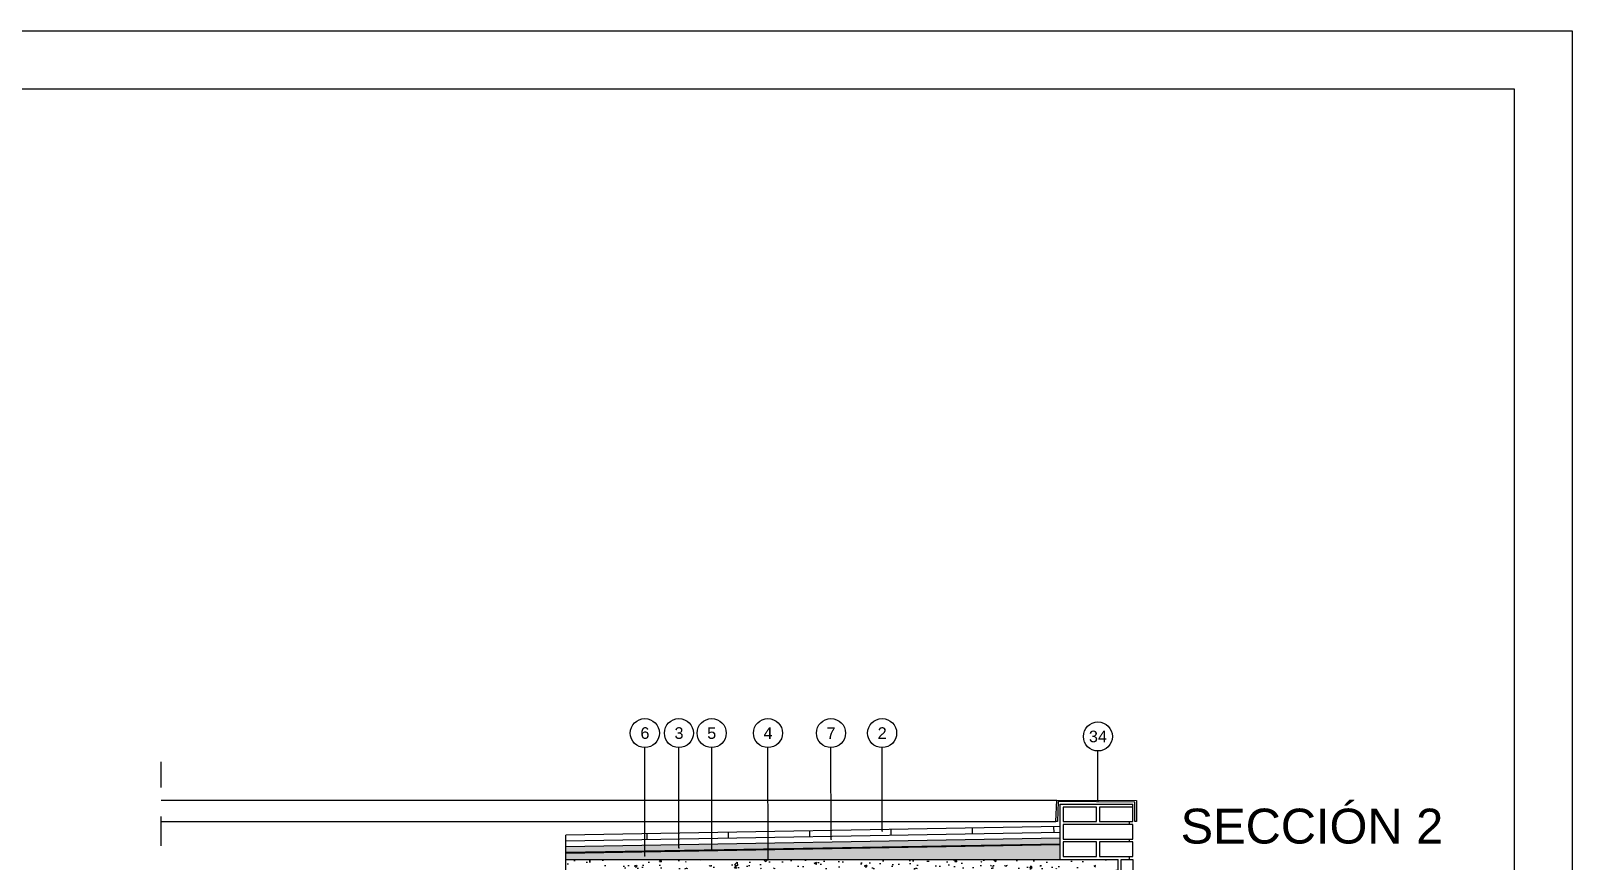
# Model space of a CAD drawing. Header units: millimetres. Extents: x 329.7 to 341.5, y 196.8 to 208.7.
# Drawn here: x 336.23 to 341.54, y 205.82 to 208.68 of the extents above; entities that cross this region are included whole.
import ezdxf
from ezdxf.enums import TextEntityAlignment as Align

# ---------------------------------------------------------------- set-up
doc = ezdxf.new("R2010")
doc.units = ezdxf.units.MM
for name, pattern in [('CYPELINEA', [0]), ('TRAZO_Y_PUNTO', [1, 0.5, -0.25, 0, -0.25]), ('TRAZOS', [0.75, 0.5, -0.25]), ('TRAZOS2', [9.525, 6.35, -3.175])]:
    doc.linetypes.add(name, pattern=pattern)
for name, color, linetype in [('0-CYPE2', 4, 'CYPELINEA'), ('001', 9, 'Continuous'), ('01', 9, 'Continuous'), ('013', 1, 'Continuous'), ('015', 1, 'Continuous'), ('07', 6, 'Continuous'), ('CIANO', 4, 'Continuous'), ('FINA', 3, 'Continuous'), ('MIA', 3, 'Continuous'), ('MUROS', 2, 'Continuous'), ('SECCION', 3, 'Continuous'), ('sombra', 9, 'Continuous')]:
    doc.layers.add(name, color=color, linetype=linetype)
doc.styles.add('romans', font='romans.shx')
doc.styles.add('SMALL', font='ARIAL.TTF', dxfattribs={"height": 0.1})
doc.dimstyles.new('20', dxfattribs={"dimscale": 0.02, "dimtxt": 2, "dimasz": 1, "dimexe": 1, "dimexo": 1, "dimgap": 1, "dimtad": 0, "dimtih": 1, "dimtoh": 1, "dimzin": 1, "dimdsep": 46, "dimtxsty": 'romans', "dimblk1": 'ARCHTICK', "dimblk2": 'DOTSMALL', "dimsah": 1, "dimcen": 0.5, "dimclrd": 1, "dimclre": 1, "dimclrt": 4, "dimadec": 0, "dimazin": 0, "dimtfac": 1, "dimtofl": 0, "dimtmove": 0, "dimatfit": 3, "dimldrblk": 'DOTSMALL', "dimfxl": 1, "dimtolj": 1, "dimtzin": 0, "dimarcsym": 0})

# ---------------------------------------------------------------- blocks, each defined once
blk = doc.blocks.new('_DOTSMALL')
at = {"color": 0, "linetype": 'ByBlock', "const_width": 0.5}
blk.add_lwpolyline([(-0.0625, 0, 1), (0.0625, 0, 1)], format="xyb", close=True, dxfattribs=at)

msp = doc.modelspace()

# ---------------------------------------------------------------- hatches: boundary and pattern name
at = {"layer": '001'}
h = msp.add_hatch(dxfattribs=at)
h.set_pattern_fill('AR-CONC', color=256, scale=0.0002, style=0)
h.set_pattern_definition([(50, (0, 0), (0.0364369338, -0.003187817), [0.00381, -0.04191]), (355, (0, 0), (-0.0070485652, 0.0382113286), [0.003048, -0.033528]), (100.451, (0.003036, -0.000266), (0.0293885003, 0.0350233376), [0.003238, -0.035618]), (46.1842, (0, 0.01016), (0.054215808, -0.0084084656), [0.005715, -0.062865]), (96.6356, (0.00452, 0.00946), (0.047480847, 0.049485111), [0.004857, -0.053427]), (351.184, (0, 0.01016), (0.047480921, 0.0494850236), [0.004572, -0.050292]), (21, (0.00508, 0.00762), (0.030322976, -0.0204531037), [0.00381, -0.04191]), (326, (0.00508, 0.00762), (0.0123604057, 0.0368375932), [0.003048, -0.033528]), (71.4514, (0.007607, 0.005916), (0.042683298, 0.0163845715), [0.003238, -0.035618]), (37.5, (0, 0), (0.00061772065, 0.01691100777), [0, -0.0331216, 0, -0.034036, 0, -0.033655]), (7.5, (0, 0), (0.0133639325, 0.020036115), [0, -0.0194056, 0, -0.0323596, 0, -0.012827]), (327.5, (-0.011328, 0), (0.02711811903, -0.0011457488), [0, -0.0127, 0, -0.039624, 0, -0.052578]), (317.5, (-0.016408, 0), (0.0296258363, 0.0050852982), [0, -0.01651, 0, -0.0263144, 0, -0.037338])])
h.paths.add_polyline_path([(339.7745, 205.875), (338.0745, 205.8454), (338.0745, 205.8254), (339.7745, 205.8254)])
at = {"layer": 'sombra'}
h = msp.add_hatch(dxfattribs=at)
h.set_pattern_fill('AR-SAND', color=256, scale=0.0003, style=0)
h.paths.add_polyline_path([(339.7745, 205.878), (339.7745, 205.898), (338.0745, 205.8684), (338.0745, 205.8484)])
at = {"layer": 'sombra', "linetype": 'Continuous', "ltscale": 0.07}
h = msp.add_hatch(dxfattribs=at)
h.set_pattern_fill('AR-CONC,_O', color=256, scale=0.012)
h.set_pattern_definition([(50, (-466.01069, -634.69205), (0.086071222, -0.007530256), [0.009, -0.099]), (355, (-466.01069, -634.69205), (-0.01665016, 0.090263056), [0.0072, -0.0792]), (100.4514, (-466.00352, -634.69268), (0.069421126, 0.082732745), [0.007648823, -0.0841370534]), (46.1842, (-466.01069, -634.66805), (0.128068926, -0.019862282), [0.0135, -0.1485]), (96.6356, (-466.00002, -634.6697), (0.112159525, 0.116894145), [0.011473235, -0.12620556]), (351.1842, (-466.01069, -634.66805), (0.112159433, 0.116894232), [0.0108, -0.1188]), (21, (-465.99869, -634.67405), (0.0716288463, -0.048314267), [0.009, -0.099]), (326, (-465.99869, -634.67405), (0.02919784, 0.0870180054), [0.0072, -0.0792]), (71.4514, (-465.99272, -634.67808), (0.1008267154, 0.0387036596), [0.007648823, -0.0841370534]), (37.5, (-466.01069, -634.69205), (0.0014591826, 0.0399472625), [0, -0.07824, 0, -0.0804, 0, -0.0795]), (7.5, (-466.01069, -634.69205), (0.0315683445, 0.0473294054), [0, -0.04584, 0, -0.07644, 0, -0.0303]), (327.5, (-466.03745, -634.69205), (0.0640586923, -0.0027065846), [0, -0.03, 0, -0.0936, 0, -0.1242]), (317.5, (-466.04945, -634.69205), (0.0699823403, 0.012012598), [0, -0.039, 0, -0.06216, 0, -0.0882])])
h.paths.add_polyline_path([(339.1316, 205.776), (338.9174, 205.776), (338.9799, 205.6718), (338.9799, 205.6177), (338.9575, 205.6177), (338.9575, 205.5754), (338.9611, 205.5754), (338.9611, 205.615), (338.985, 205.615), (339.0176, 205.7101, -0.81661), (339.0314, 205.7101), (339.064, 205.615), (339.0879, 205.615), (339.0879, 205.5754), (339.0915, 205.5754), (339.0915, 205.6177), (339.0837, 205.6177), (339.0691, 205.6177), (339.0691, 205.6718)], flags=17)
h.paths.add_polyline_path([(339.9745, 205.8254), (339.7345, 205.8254), (338.0745, 205.8254), (338.0745, 205.5754), (338.094, 205.5754, -1), (338.1038, 205.5754), (338.1432, 205.5754), (338.1611, 205.5754), (338.1611, 205.615), (338.185, 205.615), (338.2176, 205.7101, -0.81661), (338.2314, 205.7101), (338.264, 205.615), (338.2879, 205.615), (338.2879, 205.5754), (338.2915, 205.5754), (338.2915, 205.6177), (338.2691, 205.6177), (338.2691, 205.6718), (338.3316, 205.776), (338.1612, 205.776), (338.1612, 205.7797), (338.2172, 205.7797, -0.300077), (338.2153, 205.7826, -1), (338.2216, 205.7826, -0.300077), (338.2197, 205.7797), (338.2293, 205.7797, -0.300077), (338.2274, 205.7826, -1), (338.2337, 205.7826, -0.300077), (338.2318, 205.7797), (338.3635, 205.7797), (338.3635, 205.7754), (338.8898, 205.7754), (338.8898, 205.7797), (339.0172, 205.7797, -0.300077), (339.0153, 205.7826, -1), (339.0216, 205.7826, -0.300077), (339.0197, 205.7797), (339.0293, 205.7797, -0.300077), (339.0274, 205.7826, -1), (339.0337, 205.7826, -0.300077), (339.0318, 205.7797), (339.1635, 205.7797), (339.1635, 205.7754), (339.7178, 205.7754), (339.7799, 205.6718), (339.7799, 205.6177), (339.7575, 205.6177), (339.7575, 205.5754), (339.7611, 205.5754), (339.7611, 205.615), (339.785, 205.615), (339.8176, 205.7101, -0.81661), (339.8314, 205.7101), (339.864, 205.615), (339.8879, 205.615), (339.8879, 205.5754), (339.9745, 205.5754)])
h.paths.add_polyline_path([(338.4786, 205.787), (338.1616, 205.787), (338.1616, 205.7933), (339.8911, 205.7933), (339.8911, 205.787)], flags=16)
h.paths.add_polyline_path([(339.4424, 205.8054), (339.4424, 205.8154), (339.9465, 205.8154, -0.414214), (339.9645, 205.7974), (339.9645, 205.6084, -0.414214), (339.9465, 205.5904), (339.9145, 205.5904, -0.414214), (339.8965, 205.6084), (339.8965, 205.7974, -0.11565), (339.8983, 205.8054)], flags=16)
h.paths.add_polyline_path([(339.9225, 205.6084, -1), (339.9385, 205.6084, -1)], flags=0)
h.paths.add_polyline_path([(339.6875, 205.797, -1), (339.6938, 205.797, -1)], flags=16)
h.paths.add_polyline_path([(339.9225, 205.7974, -1), (339.9385, 205.7974, -1)], flags=0)
h.paths.add_polyline_path([(339.4444, 205.797, -1), (339.4507, 205.797, -1)], flags=16)
h.paths.add_polyline_path([(339.2013, 205.797, -1), (339.2076, 205.797, -1)], flags=16)
h.paths.add_polyline_path([(338.9581, 205.797, -1), (338.9645, 205.797, -1)], flags=16)
h.paths.add_polyline_path([(338.715, 205.797, -1), (338.7214, 205.797, -1)], flags=16)
h.paths.add_polyline_path([(338.6066, 205.8054), (338.1507, 205.8054, -0.11565), (338.1526, 205.7974), (338.1526, 205.6084, -0.414214), (338.1346, 205.5904), (338.1026, 205.5904, -0.414214), (338.0846, 205.6084), (338.0846, 205.7974, -0.414214), (338.1026, 205.8154), (338.6066, 205.8154)], flags=16)
h.paths.add_polyline_path([(338.4719, 205.797, -1), (338.4783, 205.797, -1)], flags=16)
h.paths.add_polyline_path([(338.2358, 205.797, -1), (338.2421, 205.797, -1)], flags=16)
h.paths.add_polyline_path([(338.1026, 205.6004, -0.414214), (338.0946, 205.6084), (338.0946, 205.7799), (338.122, 205.7525), (338.1291, 205.7596), (338.0969, 205.7917, -0.668179), (338.1026, 205.8054, 0.668179), (338.0969, 205.7917), (338.1291, 205.7596), (338.122, 205.7525), (338.0946, 205.7799), (338.0946, 205.6084, 0.414214), (338.1026, 205.6004), (338.1186, 205.6004, -0.414214), (338.1106, 205.6084, -1), (338.1266, 205.6084, -0.414214), (338.1186, 205.6004)], flags=0)
h.paths.add_polyline_path([(338.1106, 205.7974, -1), (338.1266, 205.7974, -1)], flags=0)

# ---------------------------------------------------------------- linework, layer by layer
at = {"layer": '0-CYPE2', "color": 5, "linetype": 'TRAZO_Y_PUNTO', "ltscale": 0.05, "const_width": 0.003}
msp.add_lwpolyline([(339.7745, 205.8254), (339.7745, 205.8254), (338.0745, 205.8254), (339.7745, 205.8254), (339.7745, 205.918)], dxfattribs=at)
at = {"layer": '01', "linetype": 'Continuous', "ltscale": 0.07}
for p, q in [((336.6817, 206.0294), (339.7631, 206.0294)), ((336.6817, 205.9556), (339.7602, 205.9556)), ((338.3537, 205.8933), (338.3534, 205.9133)), ((338.6337, 205.8981), (338.6333, 205.9181)), ((338.9136, 205.903), (338.9133, 205.923)), ((339.1936, 205.9079), (339.1932, 205.9279)), ((339.4735, 205.9128), (339.4732, 205.9327)), ((339.7535, 205.9176), (339.7532, 205.9376))]:
    msp.add_line(p, q, dxfattribs=at)
at = {"layer": '01'}
for p, q in [((339.7745, 205.918), (338.0738, 205.8884)), ((339.7745, 205.898), (338.0741, 205.8684)), ((339.7745, 205.878), (338.0745, 205.8484)), ((339.7745, 205.875), (338.0745, 205.8454))]:
    msp.add_line(p, q, dxfattribs=at)
at = {"layer": '013'}
for q in [(339.7745, 205.8254), (339.6745, 205.8254)]:
    msp.add_line((338.0745, 205.8254), q, dxfattribs=at)
at = {"layer": '013', "linetype": 'Continuous', "ltscale": 0.07}
for p in [(339.7345, 205.8254), (339.9745, 205.5754)]:
    msp.add_line(p, (339.9745, 205.8254), dxfattribs=at)
at = {"layer": '013', "ltscale": 1.5}
for centre in [(338.3458, 206.2599), (338.463, 206.2599), (338.5758, 206.2599), (338.7693, 206.2599), (338.9861, 206.2599), (339.1621, 206.2599), (339.9046, 206.2482)]:
    msp.add_circle(centre, 0.05, dxfattribs=at)
at = {"layer": '015', "linetype": 'TRAZOS2', "ltscale": 0.007}
msp.add_line((336.6817, 199.0723), (336.6817, 206.1606), dxfattribs=at)
at = {"layer": '015'}
msp.add_lwpolyline([(329.6562, 196.796), (329.6562, 208.676), (341.5362, 208.676), (341.5362, 196.796)], close=True, dxfattribs=at)
at = {"layer": '015', "linetype": 'TRAZOS', "ltscale": 0.05, "const_width": 0.003}
msp.add_lwpolyline([(339.7745, 205.8765), (338.0745, 205.8469)], dxfattribs=at)
at = {"layer": '07'}
msp.add_lwpolyline([(330.1562, 196.996), (330.1562, 208.476), (341.3362, 208.476), (341.3362, 196.996)], close=True, dxfattribs=at)
at = {"layer": 'FINA'}
for points in [[(339.7845, 206.0054), (339.7845, 205.9554), (339.8995, 205.9554), (339.8995, 206.0054)], [(339.9095, 206.0054), (339.9095, 205.9554), (340.0245, 205.9554), (340.0245, 206.0054)], [(339.7845, 205.9454), (339.7845, 205.8954), (340.0245, 205.8954), (340.0245, 205.9454)], [(339.7845, 205.8854), (339.7845, 205.8354), (339.8995, 205.8354), (339.8995, 205.8854)], [(339.9095, 205.8854), (339.9095, 205.8354), (340.0245, 205.8354), (340.0245, 205.8854)]]:
    msp.add_lwpolyline(points, close=True, dxfattribs=at)
at = {"layer": 'MIA'}
for p, q in [((339.7745, 206.0154), (340.0245, 206.0154)), ((339.7745, 205.8254), (339.7745, 206.0154)), ((340.0245, 206.0054), (340.0245, 206.0154)), ((340.0134, 205.9454), (340.0134, 205.9554)), ((340.0134, 205.8854), (340.0134, 205.8954)), ((340.0134, 205.8254), (340.0134, 205.8354))]:
    msp.add_line(p, q, dxfattribs=at)
msp.add_lwpolyline([(340.0245, 205.7704), (339.9845, 205.7704), (339.9845, 205.8254), (340.0245, 205.8254)], close=True, dxfattribs=at)
at = {"layer": 'MUROS'}
for p, q in [((339.7745, 205.938), (338.0734, 205.9084)), ((338.0738, 205.8884), (338.0734, 205.9084)), ((338.0745, 205.5754), (338.0745, 205.8884))]:
    msp.add_line(p, q, dxfattribs=at)
at = {"layer": 'SECCION'}
msp.add_lwpolyline([(339.7652, 205.9554), (339.7602, 205.9556), (339.7631, 206.0294), (340.0372, 206.0274), (340.0372, 205.9554), (340.0317, 205.9561), (340.0317, 206.0225), (339.768, 206.0242), (339.7652, 205.9554)], dxfattribs=at)

# ---------------------------------------------------------------- texts
at = {"layer": 'CIANO', "style": 'SMALL'}
for s, height, p in [('6', 0.04, (338.3461, 206.2599)), ('3', 0.04, (338.4633, 206.2599)), ('5', 0.04, (338.5757, 206.2599)), ('4', 0.04, (338.7696, 206.2599)), ('7', 0.04, (338.9864, 206.2599)), ('2', 0.04, (339.1623, 206.2599)), ('34', 0.04, (339.9046, 206.2482)), ('SECCIÓN 2', 0.12, (340.6408, 205.9398))]:
    msp.add_text(s, height=height, dxfattribs=at).set_placement(p, align=Align.MIDDLE_CENTER)

# ---------------------------------------------------------------- leaders
at = {"layer": '013', "color": 3, "ltscale": 1.5}
for points in [[(338.3457, 205.8374), (338.3458, 206.2099)], [(338.463, 205.8648), (338.463, 206.2099)], [(338.5758, 205.8556), (338.5758, 206.2099)], [(338.7703, 205.8254), (338.7693, 206.2099)], [(338.9867, 205.8939), (338.9861, 206.2099)], [(339.1627, 205.9227), (339.1621, 206.2099)], [(339.9046, 206.0262), (339.9046, 206.1982)]]:
    msp.add_leader(points, dimstyle='20', override={"dimldrblk": 'DOTSMALL'}, dxfattribs=at)

doc.saveas('drawing.dxf')
